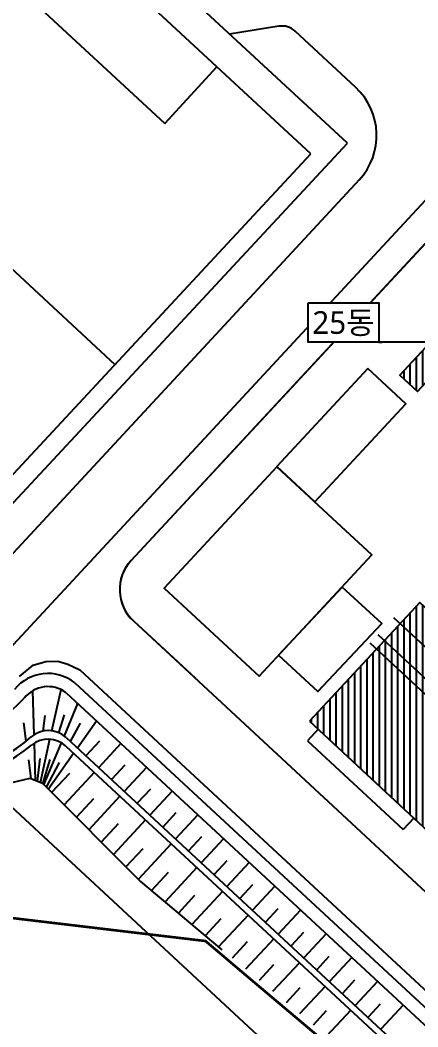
# Model space of a CAD drawing. Header units: millimetres. Extents: x 0 to 841000, y 0 to 594000.
# Drawn here: x 173167 to 234524, y 309302 to 464667 of the extents above; entities that cross this region are included whole.
import ezdxf
from ezdxf.enums import TextEntityAlignment as Align
from ezdxf.xclip import XClip

# ---------------------------------------------------------------- set-up
doc = ezdxf.new("R2010")
doc.units = ezdxf.units.MM
doc.header["$LTSCALE"] = 1000
doc.header["$XCLIPFRAME"] = 0
doc.linetypes.add('XR-SITE PLAN$0$PHANTOM-GAUN', pattern=[30, 20, -2, 2, -2, 2, -2])
doc.layers.get('Defpoints').update_dxf_attribs({"color": 137})
for name, color, linetype in [('SYM-LEAD', 6, 'Continuous'), ('TEXT', 3, 'Continuous'), ('XR-PLAN$0$WALL-D', 8, 'Continuous'), ('XR-SITE PLAN$0$ETC-8', 8, 'Continuous'), ('XR-SITE PLAN$0$건물', 3, 'Continuous'), ('XR-SITE PLAN$0$대지경계선', 2, 'XR-SITE PLAN$0$PHANTOM-GAUN'), ('XR-SITE PLAN$0$입면선', 8, 'Continuous'), ('XR-SITE PLAN$0$획지경계선', 8, 'Continuous'), ('일반형 주차', 5, 'Continuous')]:
    doc.layers.add(name, color=color, linetype=linetype)
doc.styles.add('$0$스타일1', font='malgun.ttf')
doc.styles.add('스타일1', font='malgun.ttf')
doc.dimstyles.new('DIM-QD 1', dxfattribs={"dimtxt": 3, "dimasz": 1.5, "dimexe": 1, "dimexo": 0, "dimgap": 1, "dimtad": 1, "dimdec": 3, "dimdsep": 46, "dimlunit": 6, "dimtxsty": '$0$스타일1', "dimblk1": 'ARCHTICK', "dimblk2": 'ARCHTICK', "dimsah": 1, "dimcen": 0, "dimclrd": 256, "dimclre": 256, "dimclrt": 3, "dimazin": 2, "dimtfac": 1, "dimtdec": 3, "dimtix": 1, "dimtmove": 2, "dimatfit": 3, "dimldrblk": 'ARCHTICK', "dimfxl": 1, "dimtolj": 1, "dimtzin": 0, "dimarcsym": 0})

# ---------------------------------------------------------------- blocks, each defined once
blk = doc.blocks.new('_ARCHTICK')
at = {"color": 0, "linetype": 'ByBlock', "const_width": 0.15}
blk.add_lwpolyline([(-0.5, -0.5), (0.5, 0.5)], dxfattribs=at)
blk = doc.blocks.new('XR-PLAN$0$sheet-line')
at = {"layer": 'Defpoints'}
blk.add_lwpolyline([(168200, -356400), (0, -356400), (0, -237600), (168200, -237600)], close=True, dxfattribs=at)
blk = doc.blocks.new('XR-PLAN')
at = {"layer": 'Defpoints'}
for points in [[(345700, 114600), (483100, 114600), (483100, 4200), (345700, 4200)], [(461100, 25700), (361500, 25700), (361500, 102300), (461100, 102300)], [(459300, 27500), (363300, 27500), (363300, 100500), (459300, 100500)], [(457500, 29300), (365100, 29300), (365100, 98700), (457500, 98700)], [(453900, 32900), (368700, 32900), (368700, 95100), (453900, 95100)]]:
    blk.add_lwpolyline(points, close=True, dxfattribs=at)
at = {"layer": 'XR-PLAN$0$WALL-D'}
for p in [(168200, 356400), (336400, 356400)]:
    blk.add_blockref('XR-PLAN$0$sheet-line', p, dxfattribs=at)
blk = doc.blocks.new('A$Ca532a4fe')
at = {"layer": 'TEXT', "color": 7}
blk.add_lwpolyline([(118505, -129247), (129362, -129247), (129362, -135347), (118505, -135347)], close=True, dxfattribs=at)

msp = doc.modelspace()

# ---------------------------------------------------------------- hatches: boundary and pattern name
at = {"layer": 'XR-SITE PLAN$0$ETC-8'}
h = msp.add_hatch(dxfattribs=at)
h.set_pattern_fill('ANSI31', color=256, scale=300, angle=45)
h.paths.add_polyline_path([(243764, 417402), (241051, 419918), (231735, 409873), (234448, 407357)])
h = msp.add_hatch(dxfattribs=at)
h.set_pattern_fill('ANSI31', color=256, scale=300, angle=45)
h.paths.add_polyline_path([(243433, 332654), (260450, 350969), (234810, 374793), (217793, 356478)])
h.paths.add_polyline_path([(268582, 319957), (275248, 313775), (284295, 323530), (277629, 329713)])
h.paths.add_polyline_path([(272634, 304614), (270211, 306854), (267292, 303696), (269716, 301456)])
h.paths.add_polyline_path([(273843, 313714), (267978, 319154), (264034, 314901), (269899, 309461)])
h.paths.add_polyline_path([(299993, 353527), (305126, 348767), (313901, 358229), (313772, 358478), (308833, 363059)])
h.paths.add_polyline_path([(471860, 297013), (473454, 295579), (474196, 296404), (472602, 297838)], flags=9)
h.paths.add_polyline_path([(471526, 296285), (474998, 293161), (475706, 293947), (472234, 297071)], flags=9)
h.paths.add_polyline_path([(474233, 385583), (475667, 387177), (474843, 387919), (473408, 386325)], flags=9)
h.paths.add_polyline_path([(474961, 385250), (478086, 388722), (477300, 389429), (474175, 385957)], flags=9)

# ---------------------------------------------------------------- linework, layer by layer
at = {"layer": 'Defpoints'}
msp.add_line((356065, 566675), (159472, 354699), dxfattribs=at)
msp.add_lwpolyline([(159472, 354699), (216218, 302071), (216218, 302071), (394290, 136922)], dxfattribs=at)
at = {"layer": 'SYM-LEAD', "ltscale": 1.2}
msp.add_lwpolyline([(182271, 324146, 0, 1000, 0), (182271, 321146, 0, 0, 0), (182271, 297620, 0, 0, 0)], format="xyseb", dxfattribs=at)
at = {"layer": 'XR-SITE PLAN$0$건물', "color": 7}
for points in [[(243764, 417402), (241051, 419918), (231735, 409873), (234448, 407357)], [(217793, 356478), (243433, 332654), (260450, 350969), (234810, 374793)]]:
    msp.add_lwpolyline(points, close=True, dxfattribs=at)
at = {"layer": 'XR-SITE PLAN$0$대지경계선', "const_width": 400}
msp.add_lwpolyline([(303280, 218798), (297306, 230188), (285972, 251870), (281318, 255812), (259078, 274293), (244340, 286647), (229034, 299519), (208444, 316882), (201767, 322547), (157525, 327809)], dxfattribs=at)
at = {"layer": 'XR-SITE PLAN$0$입면선'}
for p, q in [((223660, 445671), (168346, 496971)), ((217990, 444029), (167132, 491196)), ((195465, 448737), (173253, 469337)), ((213057, 463724), (205488, 462525)), ((224924, 454301), (215597, 462952)), ((136959, 458663), (187786, 411525)), ((195465, 448737), (203533, 457437)), ((259347, 455747), (190279, 381276)), ((155136, 371929), (223660, 445671)), ((156355, 377700), (217990, 444029)), ((225463, 440000), (160986, 370478)), ((190630, 371965), (200196, 363093)), ((175157, 365098), (177145, 365691)), ((177145, 365691), (178990, 365723)), ((178990, 365723), (180530, 365258)), ((180530, 365258), (182367, 364376)), ((173080, 363366), (175157, 365098)), ((182367, 364376), (324870, 232214)), ((219142, 355224), (217499, 353453)), ((217499, 353453), (232281, 339744)), ((233911, 341502), (232281, 339744))]:
    msp.add_line(p, q, dxfattribs=at)
for points in [[(320052, 409417), (280250, 447281), (269622, 457138, 0.4142136), (260311, 456787), (259347, 455747), (190279, 381276)], [(190279, 381276, 0.4142136), (190630, 371965), (241451, 324787, 0.4142136), (249998, 325109)]]:
    msp.add_lwpolyline(points, format="xyb", dxfattribs=at)
for points in [[(226812, 410892), (212756, 395764), (218616, 390318), (232672, 405446)], [(222833, 377157), (213001, 366652), (219117, 361057), (228950, 371562)]]:
    msp.add_lwpolyline(points, close=True, dxfattribs=at)
msp.add_lwpolyline([(221367, 387766), (212772, 395750), (195368, 377018), (210019, 363405), (227423, 382136), (221367, 387766)], dxfattribs=at)
for centre, radius, start, end in [((213532, 460726), 3036, 47.1562, 99.00589), ((218043, 446882), 10119, 317.1562, 47.1562), ((195110, 376795), 6589, 137.1562, 227.1562)]:
    msp.add_arc(centre, radius, start, end, dxfattribs=at)
at = {"layer": 'XR-SITE PLAN$0$획지경계선'}
for p, q in [((181585, 362400), (324088, 230238)), ((175325, 354386), (175118, 361183)), ((178066, 354997), (179477, 361347)), ((180272, 360857), (322711, 228755)), ((179990, 354218), (182056, 359202)), ((176736, 354957), (177005, 357340)), ((179126, 354702), (179987, 357442)), ((174115, 353417), (173761, 356205)), ((180955, 353323), (182454, 356151)), ((181998, 352356), (184932, 356536)), ((175541, 347337), (175365, 353085)), ((176292, 347016), (177772, 353676)), ((176847, 346637), (179538, 353128)), ((180275, 353954), (319271, 225045)), ((185392, 353394), (183305, 351144)), ((188724, 353019), (185283, 349309)), ((177515, 345970), (181411, 351520)), ((180240, 352606), (318583, 224303)), ((174848, 347633), (174484, 350508)), ((175861, 347200), (176257, 350708)), ((176651, 346832), (177818, 350542)), ((177216, 346269), (179258, 350122)), ((189327, 349700), (187262, 347474)), ((180773, 348414), (178030, 345456)), ((184595, 348567), (179941, 343549)), ((192681, 349349), (189240, 345639)), ((153263, 342598), (174702, 347695)), ((174702, 347695), (176597, 346886)), ((176597, 346886), (191755, 331761)), ((193261, 346006), (191219, 343804)), ((196638, 345679), (193197, 341969)), ((184482, 344477), (181853, 341642)), ((188552, 344897), (183764, 339734)), ((197196, 342313), (195176, 340134)), ((200595, 342009), (197155, 338299)), ((188279, 340635), (185676, 337827)), ((192509, 341227), (187587, 335920)), ((196466, 337557), (191410, 332105)), ((201131, 338619), (199133, 336464)), ((204552, 338339), (201112, 334629)), ((192077, 336792), (189498, 334012)), ((205066, 334925), (203090, 332794)), ((208509, 334669), (205069, 330959)), ((196025, 333113), (193448, 330335)), ((200424, 333887), (195515, 328594)), ((191755, 331761), (204287, 321206)), ((209001, 331231), (207047, 329124)), ((212466, 330999), (209026, 327289)), ((200085, 329554), (197581, 326854)), ((204381, 330217), (199648, 325114)), ((208338, 326547), (203780, 321633)), ((212936, 327537), (211004, 325454)), ((216424, 327329), (212983, 323619)), ((204145, 325995), (201714, 323373)), ((216871, 323843), (214962, 321784)), ((220381, 323659), (216940, 319949)), ((208205, 322436), (205859, 319906)), ((212295, 322877), (207942, 318184)), ((220811, 320155), (218919, 318114)), ((212265, 318877), (210025, 316462)), ((216252, 319207), (212108, 314739)), ((224338, 319989), (220897, 316279)), ((220209, 315537), (216274, 311295)), ((224768, 316484), (222876, 314444)), ((228295, 316319), (224854, 312609)), ((216325, 315318), (214191, 313017)), ((228724, 312814), (226833, 310774)), ((232252, 312649), (228812, 308939)), ((220384, 311757), (218357, 309572)), ((224166, 311867), (220440, 307850))]:
    msp.add_line(p, q, dxfattribs=at)
for centre, radius, start, end in [((177454, 357180), 6657, 51.64568, 140.75704), ((177452, 357171), 4641, 52.57945, 142.09935), ((154879, 377382), 25670, 228.78967, 317.44673), ((154879, 377382), 30730, 228.78967, 310.6236), ((177522, 350986), 4048, 47.1562, 130.6236), ((154879, 377382), 31742, 228.78967, 309.17627), ((177488, 349638), 4048, 47.1562, 129.17627)]:
    msp.add_arc(centre, radius, start, end, dxfattribs=at)

# ---------------------------------------------------------------- block references
ref = msp.add_blockref('XR-PLAN', (44602, 42313), dxfattribs=dict(rotation=47.15620461601618))
XClip(ref).set_block_clipping_path([(361500.0000000001, 12508.6156973273), (450227.1653741396, 87946.2503726115)])

# ---------------------------------------------------------------- leaders
at = {"layer": 'SYM-LEAD'}
msp.add_leader([(237076, 414950), (228481, 414950), (229022, 414950)], dimstyle='DIM-QD 1', override={"dimscale": 1000, "dimasz": 1.5, "dimtad": 0, "dimclrd": 6, "dimldrblk": 'DOT'}, dxfattribs=at)

# ---------------------------------------------------------------- next in the draw order: wipeouts: each hides what was drawn before it
msp.add_wipeout([(217623, 421049), (217623, 414950), (228481, 414950), (228481, 421049)])

# ---------------------------------------------------------------- next in the draw order: block references
at = {"layer": '일반형 주차'}
msp.add_blockref('A$Ca532a4fe', (99118, 550297), dxfattribs=at)

# ---------------------------------------------------------------- next in the draw order: texts
at = {"layer": 'TEXT', "style": '스타일1'}
msp.add_text('25동', height=3500, dxfattribs=at).set_placement((223052, 418000), align=Align.MIDDLE_CENTER)

doc.saveas('drawing.dxf')
